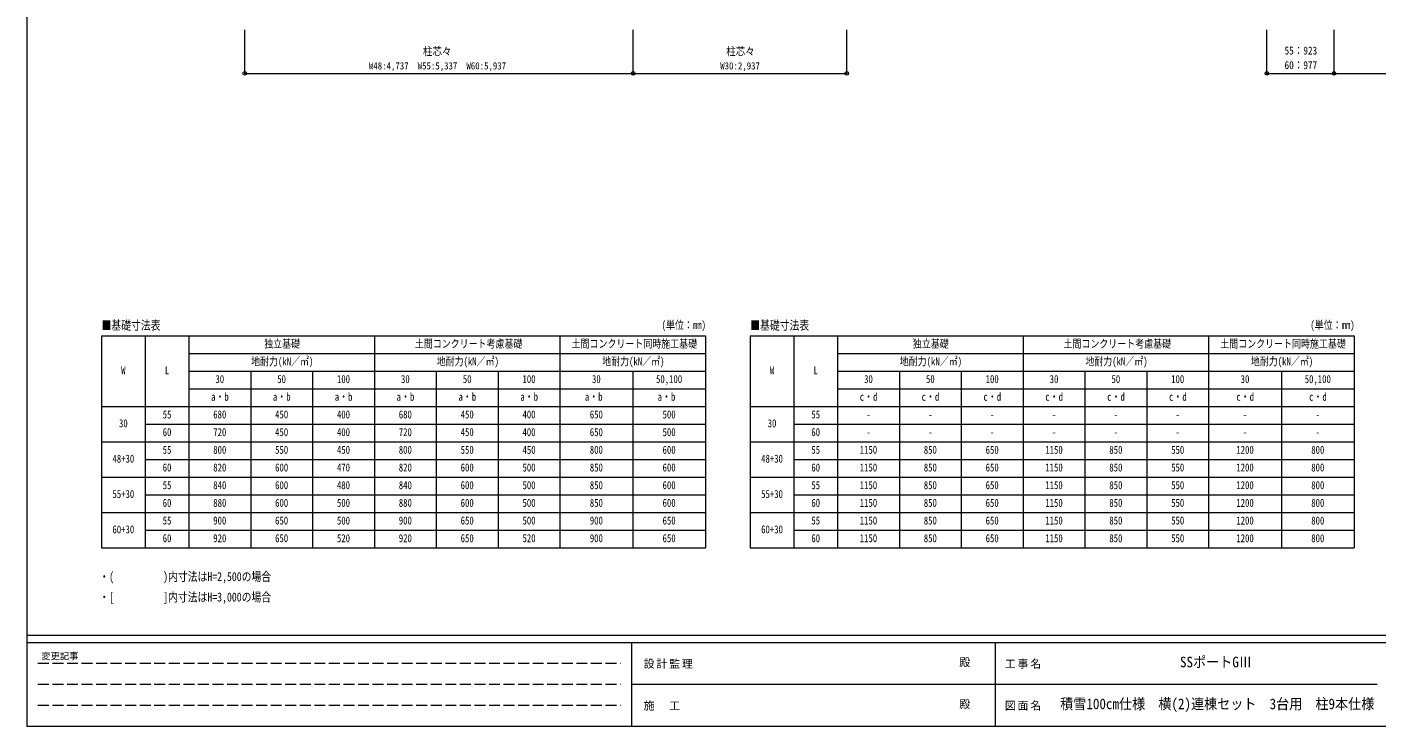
# Model space of a CAD drawing. Units: millimetres at full size, sheet at 1:50; details may follow other scales. Extents: x -14053 to 14053, y -9700 to 9700.
# Drawn here: x -14053 to 4486, y -9700 to -92 of the extents above; entities that cross this region are included whole.
import ezdxf
from ezdxf.enums import TextEntityAlignment as Align

# ---------------------------------------------------------------- set-up
doc = ezdxf.new("R2010")
doc.units = ezdxf.units.MM
doc.header["$LTSCALE"] = 50
doc.header["$PDMODE"] = 32
doc.header["$PDSIZE"] = 50
doc.linetypes.add('DASHED3', pattern=[4, 3, -1])
for name, color, linetype, lineweight in [('0-8_外構', 6, 'Continuous', 9), ('0-D_記号', 7, 'Continuous', 9), ('E-8_ﾚｲﾔ232', 6, 'Continuous', 9), ('F-0_ﾚｲﾔ240', 7, 'Continuous', 9)]:
    doc.layers.add(name, color=color, linetype=linetype, lineweight=lineweight)
doc.layers.add('E-D_ﾚｲﾔ237', color=7, linetype='Continuous')
doc.styles.add('ＭＳ ゴシック', font='')
doc.styles.get('ＭＳ ゴシック').set_extended_font_data('MS Gothic')

msp = doc.modelspace()

# ---------------------------------------------------------------- linework, layer by layer
at = {"layer": '0-8_外構'}
for p, q in [((-11060.96, -730.2), (-11060.96, -129.31)), ((-5724.46, -730.2), (-5724.46, -129.31)), ((-2787.96, -730.2), (-2787.96, -129.31))]:
    msp.add_line(p, q, dxfattribs=at)
msp.add_lwpolyline([(-11060.96, -730.2), (-5724.46, -730.2), (-2787.96, -730.2)], dxfattribs=at)
for p in [(-11060.96, -730.2), (-5724.46, -730.2), (-2787.96, -730.2)]:
    msp.add_point(p, dxfattribs=at)
at = {"layer": '0-D_記号'}
for p, q in [((-13028.57, -4336.8), (-13028.57, -7252.8)), ((-13028.57, -4336.8), (-4728.57, -4336.8)), ((-12428.57, -4336.8), (-12428.57, -7252.8)), ((-11828.57, -4336.8), (-11828.57, -7252.8)), ((-11828.57, -4336.8), (-11828.57, -7252.8)), ((-9278.57, -4336.8), (-9278.57, -7252.8)), ((-6728.57, -4336.8), (-6728.57, -7252.8)), ((-4728.57, -4336.8), (-4728.57, -7252.8)), ((-4114.07, -4336.8), (-4114.07, -7252.8)), ((-4114.07, -4336.8), (4185.93, -4336.8)), ((-3514.07, -4336.8), (-3514.07, -7252.8)), ((-2914.07, -4336.8), (-2914.07, -7252.8)), ((-2914.07, -4336.8), (-2914.07, -7252.8)), ((-364.07, -4336.8), (-364.07, -7252.8)), ((2185.93, -4336.8), (2185.93, -7252.8)), ((4185.93, -4336.8), (4185.93, -7252.8)), ((-11828.57, -4579.8), (-4728.57, -4579.8)), ((-2914.07, -4579.8), (4185.93, -4579.8)), ((-11828.57, -4822.8), (-4728.57, -4822.8)), ((-10978.57, -4822.8), (-10978.57, -7252.8)), ((-10128.57, -4822.8), (-10128.57, -7252.8)), ((-8428.57, -4822.8), (-8428.57, -7252.8)), ((-7578.57, -4822.8), (-7578.57, -7252.8)), ((-5728.57, -4822.8), (-5728.57, -7252.8)), ((-2914.07, -4822.8), (4185.93, -4822.8)), ((-2064.07, -4822.8), (-2064.07, -7252.8)), ((-1214.07, -4822.8), (-1214.07, -7252.8)), ((485.93, -4822.8), (485.93, -7252.8)), ((1335.93, -4822.8), (1335.93, -7252.8)), ((3185.93, -4822.8), (3185.93, -7252.8)), ((-11828.57, -5065.8), (-4728.57, -5065.8)), ((-2914.07, -5065.8), (4185.93, -5065.8)), ((-13028.57, -5308.8), (-4728.57, -5308.8)), ((-4114.07, -5308.8), (4185.93, -5308.8)), ((-13028.57, -5794.8), (-4728.57, -5794.8)), ((-4114.07, -5794.8), (4185.93, -5794.8)), ((-13028.57, -6280.8), (-4728.57, -6280.8)), ((-4114.07, -6280.8), (4185.93, -6280.8)), ((-13028.57, -6766.8), (-4728.57, -6766.8)), ((-4114.07, -6766.8), (4185.93, -6766.8)), ((-12428.57, -7009.8), (-11828.57, -7009.8)), ((-11828.57, -7009.8), (-4728.57, -7009.8)), ((-3514.07, -7009.8), (-2914.07, -7009.8)), ((-2914.07, -7009.8), (4185.93, -7009.8)), ((-13028.57, -7252.8), (-4728.57, -7252.8)), ((-4114.07, -7252.8), (4185.93, -7252.8))]:
    msp.add_line(p, q, dxfattribs=at)
for points in [[(-12428.57, -5551.8), (-11828.57, -5551.8), (-4728.57, -5551.8)], [(-3514.07, -5551.8), (-2914.07, -5551.8), (4185.93, -5551.8)], [(-12428.57, -6037.8), (-11828.57, -6037.8), (-4728.57, -6037.8)], [(-3514.07, -6037.8), (-2914.07, -6037.8), (4185.93, -6037.8)], [(-12428.57, -6523.8), (-11828.57, -6523.8), (-4728.57, -6523.8)], [(-3514.07, -6523.8), (-2914.07, -6523.8), (4185.93, -6523.8)]]:
    msp.add_lwpolyline(points, dxfattribs=at)
at = {"layer": 'E-8_ﾚｲﾔ232'}
for p, q in [((2986.14, -729.31), (2986.14, -129.31)), ((3908.78, -729.31), (5708.78, -729.31))]:
    msp.add_line(p, q, dxfattribs=at)
msp.add_lwpolyline([(2986.14, -729.31), (3908.78, -729.31), (3908.78, -129.31)], dxfattribs=at)
for p in [(2986.14, -729.31), (3908.78, -729.31)]:
    msp.add_point(p, dxfattribs=at)
at = {"layer": 'F-0_ﾚｲﾔ240', "color": 5, "lineweight": 5}
for p, q in [((-14053.43, 9700), (-14053.43, -9700)), ((-14053.43, -8450), (13346.57, -8450)), ((-14053.43, -8550), (8901.98, -8550)), ((-5748.03, -8550), (-5748.03, -9700)), ((-748.03, -8550), (-748.03, -9700)), ((-5748.03, -9125), (4501.97, -9125)), ((-14053.43, -9700), (13346.57, -9700))]:
    msp.add_line(p, q, dxfattribs=at)
at = {"layer": 'F-0_ﾚｲﾔ240', "color": 4, "linetype": 'DASHED3'}
for p, q in [((-13903.43, -8837.5), (-5898.03, -8837.5)), ((-13903.43, -9125), (-5898.03, -9125)), ((-13903.43, -9412.5), (-5898.03, -9412.5))]:
    msp.add_line(p, q, dxfattribs=at)

# ---------------------------------------------------------------- texts
at = {"layer": '0-8_外構', "color": 7, "style": 'ＭＳ ゴシック'}
for s, height, width, p in [('柱芯々', 110, 0.85, (-8611.96, -515.2)), ('柱芯々', 110, 0.85, (-4443.71, -515.2)), ('W48:4,737\u3000W55:5,337\u3000W60:5,937', 98.97, 0.9, (-9354.46, -705.2)), ('W30:2,937', 98.97, 0.9, (-4526.21, -705.2))]:
    msp.add_text(s, height=height, dxfattribs=dict(at, width=width)).set_placement(p, align=Align.BOTTOM_LEFT)
at = {"layer": '0-D_記号', "style": 'ＭＳ ゴシック', "width": 0.8}
for s, height, p in [('■基礎寸法表', 123.7, (-13028.57, -4290.79)), ('(単位：mm)', 110, (-5331.62, -4276.13)), ('■基礎寸法表', 123.7, (-4114.07, -4290.79)), ('(単位：mm)', 110, (3582.88, -4276.13)), ('独立基礎', 110, (-10793.57, -4533.3)), ('土間コンクリート考慮基礎', 110, (-8723.57, -4533.3)), ('土間コンクリート同時施工基礎', 110, (-6568.57, -4533.3)), ('独立基礎', 110, (-1879.07, -4533.3)), ('土間コンクリート考慮基礎', 110, (190.93, -4533.3)), ('土間コンクリート同時施工基礎', 110, (2345.93, -4533.3)), ('地耐力(kN／㎡)', 110, (-10973.57, -4776.3)), ('地耐力(kN／㎡)', 110, (-8423.57, -4776.3)), ('地耐力(kN／㎡)', 110, (-6148.57, -4776.3)), ('地耐力(kN／㎡)', 110, (-2059.07, -4776.3)), ('地耐力(kN／㎡)', 110, (490.93, -4776.3)), ('地耐力(kN／㎡)', 110, (2765.93, -4776.3)), ('W', 110, (-12758.57, -4897.8)), ('L', 110, (-12158.57, -4897.8)), ('W', 110, (-3844.07, -4897.8)), ('L', 110, (-3244.07, -4897.8)), ('30', 110, (-11463.57, -5019.3)), ('50', 110, (-10613.57, -5019.3)), ('100', 110, (-9793.57, -5019.3)), ('30', 110, (-8913.57, -5019.3)), ('50', 110, (-8063.57, -5019.3)), ('100', 110, (-7243.57, -5019.3)), ('30', 110, (-6288.57, -5019.3)), ('50,100', 110, (-5408.57, -5019.3)), ('30', 110, (-2549.07, -5019.3)), ('50', 110, (-1699.07, -5019.3)), ('100', 110, (-879.07, -5019.3)), ('30', 110, (0.93, -5019.3)), ('50', 110, (850.93, -5019.3)), ('100', 110, (1670.93, -5019.3)), ('30', 110, (2625.93, -5019.3)), ('50,100', 110, (3505.93, -5019.3)), ('a・b', 110, (-11523.57, -5262.3)), ('a・b', 110, (-10673.57, -5262.3)), ('a・b', 110, (-9823.57, -5262.3)), ('a・b', 110, (-8973.57, -5262.3)), ('a・b', 110, (-8123.57, -5262.3)), ('a・b', 110, (-7273.57, -5262.3)), ('a・b', 110, (-6386.07, -5262.3)), ('a・b', 110, (-5386.07, -5262.3)), ('c・d', 110, (-2609.07, -5262.3)), ('c・d', 110, (-1759.07, -5262.3)), ('c・d', 110, (-909.07, -5262.3)), ('c・d', 110, (-59.07, -5262.3)), ('c・d', 110, (790.93, -5262.3)), ('c・d', 110, (1640.93, -5262.3)), ('c・d', 110, (2565.93, -5262.3)), ('c・d', 110, (3565.93, -5262.3)), ('55', 110, (-12188.57, -5505.3)), ('680', 110, (-11493.57, -5505.3)), ('450', 110, (-10643.57, -5505.3)), ('400', 110, (-9793.57, -5505.3)), ('680', 110, (-8943.57, -5505.3)), ('450', 110, (-8093.57, -5505.3)), ('400', 110, (-7243.57, -5505.3)), ('650', 110, (-6318.57, -5505.3)), ('500', 110, (-5318.57, -5505.3)), ('55', 110, (-3274.07, -5505.3)), ('30', 110, (-12788.57, -5626.8)), ('30', 110, (-3874.07, -5626.8)), ('-', 110, (-2519.07, -5505.3)), ('-', 110, (-1669.07, -5505.3)), ('-', 110, (-819.07, -5505.3)), ('-', 110, (30.93, -5505.3)), ('-', 110, (880.93, -5505.3)), ('-', 110, (1730.93, -5505.3)), ('-', 110, (2655.93, -5505.3)), ('-', 110, (3655.93, -5505.3)), ('60', 110, (-12188.57, -5748.3)), ('720', 110, (-11493.57, -5748.3)), ('450', 110, (-10643.57, -5748.3)), ('400', 110, (-9793.57, -5748.3)), ('720', 110, (-8943.57, -5748.3)), ('450', 110, (-8093.57, -5748.3)), ('400', 110, (-7243.57, -5748.3)), ('650', 110, (-6318.57, -5748.3)), ('500', 110, (-5318.57, -5748.3)), ('60', 110, (-3274.07, -5748.3)), ('-', 110, (-2519.07, -5748.3)), ('-', 110, (-1669.07, -5748.3)), ('-', 110, (-819.07, -5748.3)), ('-', 110, (30.93, -5748.3)), ('-', 110, (880.93, -5748.3)), ('-', 110, (1730.93, -5748.3)), ('-', 110, (2655.93, -5748.3)), ('-', 110, (3655.93, -5748.3)), ('55', 110, (-12188.57, -5991.3)), ('55', 110, (-3274.07, -5991.3)), ('1150', 110, (-2609.07, -5991.3)), ('850', 110, (-1729.07, -5991.3)), ('650', 110, (-879.07, -5991.3)), ('1150', 110, (-59.07, -5991.3)), ('850', 110, (820.93, -5991.3)), ('550', 110, (1670.93, -5991.3)), ('1200', 110, (2565.93, -5991.3)), ('800', 110, (3595.93, -5991.3)), ('48+30', 110, (-12878.57, -6112.8)), ('60', 110, (-12188.57, -6234.3)), ('48+30', 110, (-3964.07, -6112.8)), ('60', 110, (-3274.07, -6234.3)), ('1150', 110, (-2609.07, -6234.3)), ('850', 110, (-1729.07, -6234.3)), ('650', 110, (-879.07, -6234.3)), ('1150', 110, (-59.07, -6234.3)), ('850', 110, (820.93, -6234.3)), ('550', 110, (1670.93, -6234.3)), ('1200', 110, (2565.93, -6234.3)), ('800', 110, (3595.93, -6234.3)), ('55+30', 110, (-12878.57, -6598.8)), ('55', 110, (-12188.57, -6477.3)), ('55+30', 110, (-3964.07, -6598.8)), ('55', 110, (-3274.07, -6477.3)), ('1150', 110, (-2609.07, -6477.3)), ('850', 110, (-1729.07, -6477.3)), ('650', 110, (-879.07, -6477.3)), ('1150', 110, (-59.07, -6477.3)), ('850', 110, (820.93, -6477.3)), ('550', 110, (1670.93, -6477.3)), ('1200', 110, (2565.93, -6477.3)), ('800', 110, (3595.93, -6477.3)), ('60', 110, (-12188.57, -6720.3)), ('60', 110, (-3274.07, -6720.3)), ('1150', 110, (-2609.07, -6720.3)), ('850', 110, (-1729.07, -6720.3)), ('650', 110, (-879.07, -6720.3)), ('1150', 110, (-59.07, -6720.3)), ('850', 110, (820.93, -6720.3)), ('550', 110, (1670.93, -6720.3)), ('1200', 110, (2565.93, -6720.3)), ('800', 110, (3595.93, -6720.3)), ('55', 110, (-12188.57, -6963.3)), ('55', 110, (-3274.07, -6963.3)), ('1150', 110, (-2609.07, -6963.3)), ('850', 110, (-1729.07, -6963.3)), ('650', 110, (-879.07, -6963.3)), ('1150', 110, (-59.07, -6963.3)), ('850', 110, (820.93, -6963.3)), ('550', 110, (1670.93, -6963.3)), ('1200', 110, (2565.93, -6963.3)), ('800', 110, (3595.93, -6963.3)), ('60+30', 110, (-12878.57, -7084.8)), ('60+30', 110, (-3964.07, -7084.8)), ('60', 110, (-12188.57, -7206.3)), ('60', 110, (-3274.07, -7206.3)), ('1150', 110, (-2609.07, -7206.3)), ('850', 110, (-1729.07, -7206.3)), ('650', 110, (-879.07, -7206.3)), ('1150', 110, (-59.07, -7206.3)), ('850', 110, (820.93, -7206.3)), ('550', 110, (1670.93, -7206.3)), ('1200', 110, (2565.93, -7206.3)), ('800', 110, (3595.93, -7206.3)), ('・(\u3000\u3000\u3000\u3000\u3000)内寸法はH=2,500の場合', 123.7, (-13059.08, -7744.96)), ('・[\u3000\u3000\u3000\u3000\u3000]内寸法はH=3,000の場合', 123.7, (-13059.08, -8026.21))]:
    msp.add_text(s, height=height, dxfattribs=at).set_placement(p, align=Align.BOTTOM_LEFT)
at = {"layer": 'E-8_ﾚｲﾔ232', "color": 7, "style": 'ＭＳ ゴシック', "width": 0.85}
for s, p in [('55：923', (3228.71, -504.31)), ('60：977', (3228.71, -704.31))]:
    msp.add_text(s, height=110, dxfattribs=at).set_placement(p, align=Align.BOTTOM_LEFT)
at = {"layer": 'E-D_ﾚｲﾔ237', "style": 'ＭＳ ゴシック', "width": 0.8}
for s, p in [('800', (-11493.57, -5991.3)), ('550', (-10643.57, -5991.3)), ('450', (-9793.57, -5991.3)), ('800', (-8943.57, -5991.3)), ('550', (-8093.57, -5991.3)), ('450', (-7243.57, -5991.3)), ('800', (-6318.57, -5991.3)), ('600', (-5318.57, -5991.3)), ('820', (-11493.57, -6234.3)), ('600', (-10643.57, -6234.3)), ('470', (-9793.57, -6234.3)), ('820', (-8943.57, -6234.3)), ('600', (-8093.57, -6234.3)), ('500', (-7243.57, -6234.3)), ('850', (-6318.57, -6234.3)), ('600', (-5318.57, -6234.3)), ('840', (-11493.57, -6477.3)), ('600', (-10643.57, -6477.3)), ('480', (-9793.57, -6477.3)), ('840', (-8943.57, -6477.3)), ('600', (-8093.57, -6477.3)), ('500', (-7243.57, -6477.3)), ('850', (-6318.57, -6477.3)), ('600', (-5318.57, -6477.3)), ('880', (-11493.57, -6720.3)), ('600', (-10643.57, -6720.3)), ('500', (-9793.57, -6720.3)), ('880', (-8943.57, -6720.3)), ('600', (-8093.57, -6720.3)), ('500', (-7243.57, -6720.3)), ('850', (-6318.57, -6720.3)), ('600', (-5318.57, -6720.3)), ('900', (-11493.57, -6963.3)), ('650', (-10643.57, -6963.3)), ('500', (-9793.57, -6963.3)), ('900', (-8943.57, -6963.3)), ('650', (-8093.57, -6963.3)), ('500', (-7243.57, -6963.3)), ('900', (-6318.57, -6963.3)), ('650', (-5318.57, -6963.3)), ('920', (-11493.57, -7206.3)), ('650', (-10643.57, -7206.3)), ('520', (-9793.57, -7206.3)), ('920', (-8943.57, -7206.3)), ('650', (-8093.57, -7206.3)), ('520', (-7243.57, -7206.3)), ('900', (-6318.57, -7206.3)), ('650', (-5318.57, -7206.3))]:
    msp.add_text(s, height=110, dxfattribs=at).set_placement(p, align=Align.BOTTOM_LEFT)
at = {"layer": 'F-0_ﾚｲﾔ240', "style": 'ＭＳ ゴシック'}
for s, height, p in [('変更記事', 91.64, (-13858.06, -8812.5)), ('殿', 110, (-1240.88, -8912.5)), ('殿', 110, (-1240.88, -9487.5))]:
    msp.add_text(s, height=height, dxfattribs=at).set_placement(p, align=Align.BOTTOM_LEFT)
at = {"layer": 'F-0_ﾚｲﾔ240', "style": 'ＭＳ ゴシック', "width": 0.9}
for s, p in [('SSポートGⅢ', (1791.48, -8937.5)), ('積雪100㎝仕様\u3000横(2)連棟セット\u30003台用\u3000柱9本仕様', (145.22, -9512.5))]:
    msp.add_text(s, height=146.6, dxfattribs=at).set_placement(p, align=Align.BOTTOM_LEFT)
at = {"layer": 'F-0_ﾚｲﾔ240', "char_height": 110, "attachment_point": 7, "style": 'ＭＳ ゴシック'}
for s, insert in [('\\T1.17;設計監理', (-5579.15, -8912.5)), ('\\T1.17;工事名', (-616.19, -8912.5)), ('\\T1.17;施\u3000工', (-5579.15, -9487.5)), ('\\T1.17;図面名', (-616.19, -9487.5))]:
    msp.add_mtext(s, dxfattribs=dict(at, insert=insert))

doc.saveas('drawing.dxf')
